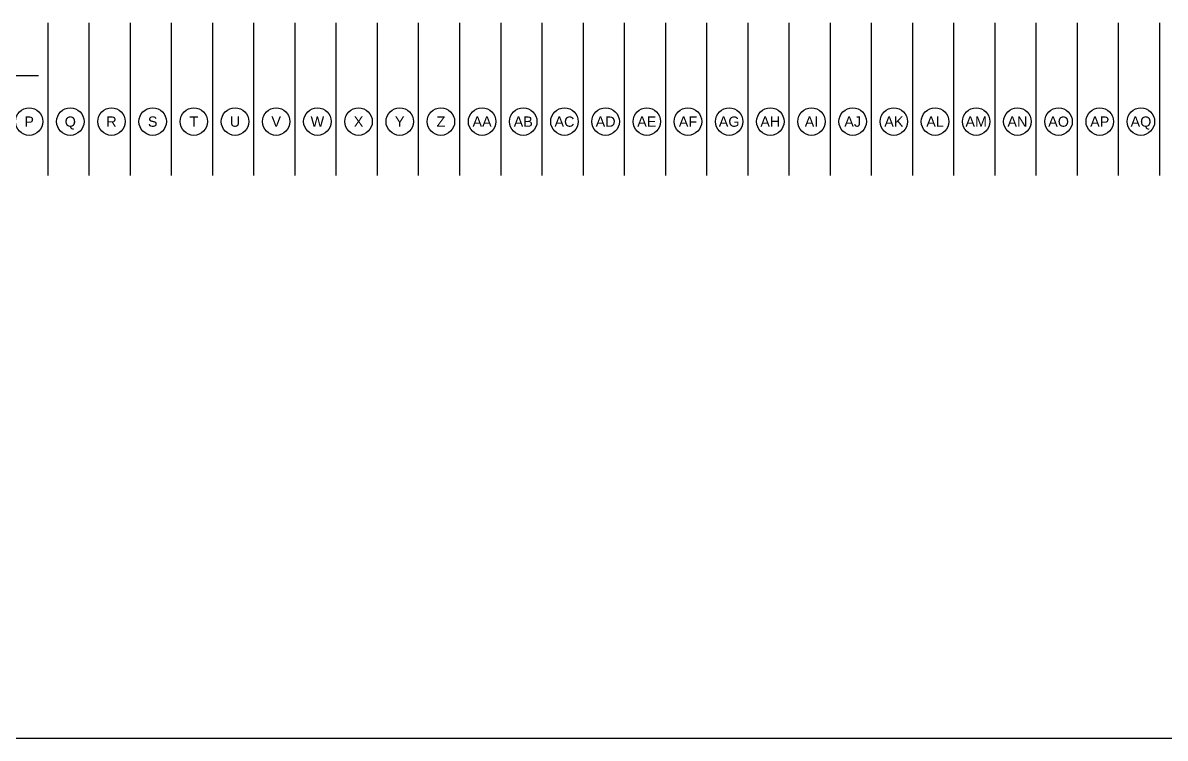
# Model space of a CAD drawing. Header units: inches. Extents: x 271316 to 275987, y 273433 to 275617.
# Drawn here: x 271912 to 272577, y 273608 to 274025 of the extents above; entities that cross this region are included whole.
import ezdxf
from ezdxf.enums import TextEntityAlignment as Align

# ---------------------------------------------------------------- set-up
doc = ezdxf.new("R2010")
doc.units = ezdxf.units.IN
doc.header["$LTSCALE"] = 48
doc.header["$MEASUREMENT"] = 0
doc.layers.add('A-ANNO-TEXT-VNSNY', color=4, linetype='Continuous')
doc.layers.add('A-FLOR-TILE', color=8, linetype='Continuous')
doc.styles.add('BLTEXT', font='arial.ttf', dxfattribs={"height": 6})

# ---------------------------------------------------------------- blocks, each defined once
blk = doc.blocks.new('DOORNUM')
at = {"linetype": 'Continuous'}
blk.add_circle((0, 0), 8, dxfattribs=at)
at = {"linetype": 'Continuous', "style": 'BLTEXT'}
blk.add_attdef('DOORNUM', text='', height=6, dxfattribs=at).set_placement((0, 0), align=Align.MIDDLE_CENTER)

msp = doc.modelspace()

# ---------------------------------------------------------------- linework, layer by layer
at = {"layer": 'A-FLOR-TILE'}
for p, q in [((271926.135, 274024.8162), (271926.135, 273935.8461)), ((271926.135, 274024.8162), (271926.135, 273935.8461)), ((271926.135, 274024.8162), (271926.135, 273935.8461)), ((271950.135, 274024.8162), (271950.135, 273935.8461)), ((271950.135, 274024.8162), (271950.135, 273935.8461)), ((271974.135, 274024.8162), (271974.135, 273935.8461)), ((271974.135, 274024.8162), (271974.135, 273935.8461)), ((271998.135, 274024.8162), (271998.135, 273935.8461)), ((271998.135, 274024.8162), (271998.135, 273935.8461)), ((271998.135, 274024.8162), (271998.135, 273935.8461)), ((272022.135, 274024.8162), (272022.135, 273935.8461)), ((272046.135, 274024.8162), (272046.135, 273935.8461)), ((272070.135, 274024.8162), (272070.135, 273935.8461)), ((272094.135, 274024.8162), (272094.135, 273935.8461)), ((272118.135, 274024.8162), (272118.135, 273935.8461)), ((272142.135, 274024.8162), (272142.135, 273935.8461)), ((272166.135, 274024.8162), (272166.135, 273935.8461)), ((272190.135, 274024.8162), (272190.135, 273935.8461)), ((272190.135, 274024.8162), (272190.135, 273935.8461)), ((272214.135, 274024.8162), (272214.135, 273935.8461)), ((272238.135, 274024.8162), (272238.135, 273935.8461)), ((272262.135, 274024.8162), (272262.135, 273935.8461)), ((272286.135, 274024.8162), (272286.135, 273935.8461)), ((272286.135, 274024.8162), (272286.135, 273935.8461)), ((272310.135, 274024.8162), (272310.135, 273935.8461)), ((272334.135, 274024.8162), (272334.135, 273935.8461)), ((272358.135, 274024.8162), (272358.135, 273935.8461)), ((272382.135, 274024.8162), (272382.135, 273935.8461)), ((272382.135, 274024.8162), (272382.135, 273935.8461)), ((272406.135, 274024.8162), (272406.135, 273935.8461)), ((272430.135, 274024.8162), (272430.135, 273935.8461)), ((272454.135, 274024.8162), (272454.135, 273935.8461)), ((272478.135, 274024.8162), (272478.135, 273935.8461)), ((272478.135, 274024.8162), (272478.135, 273935.8461)), ((272502.135, 274024.8162), (272502.135, 273935.8461)), ((272526.135, 274024.8162), (272526.135, 273935.8461)), ((272550.135, 274024.8162), (272550.135, 273935.8461)), ((272574.135, 274024.8162), (272574.135, 273935.8461)), ((271920.678, 273993.8698), (271825.739, 273993.8698)), ((271920.678, 273993.8698), (271825.739, 273993.8698))]:
    msp.add_line(p, q, dxfattribs=at)
at = {"layer": 'DEFPOINTS'}
msp.add_lwpolyline([(272869.4956, 275617.4753), (271507.9067, 275617.4753), (271507.9067, 273607.6237), (272869.4956, 273607.6237)], close=True, dxfattribs=at)

# ---------------------------------------------------------------- block references
at = {"layer": 'A-ANNO-TEXT-VNSNY'}
for p, values in [((271915.306, 273967.2014), {'DOORNUM': 'P'}), ((271939.306, 273967.2014), {'DOORNUM': 'Q'}), ((271963.306, 273967.2014), {'DOORNUM': 'R'}), ((271987.306, 273967.2014), {'DOORNUM': 'S'}), ((272011.306, 273967.2014), {'DOORNUM': 'T'}), ((272035.306, 273967.2014), {'DOORNUM': 'U'}), ((272059.306, 273967.2014), {'DOORNUM': 'V'}), ((272083.306, 273967.2014), {'DOORNUM': 'W'}), ((272107.306, 273967.2014), {'DOORNUM': 'X'}), ((272131.306, 273967.2014), {'DOORNUM': 'Y'}), ((272155.306, 273967.2014), {'DOORNUM': 'Z'}), ((272179.306, 273967.2014), {'DOORNUM': 'AA'}), ((272203.306, 273967.2014), {'DOORNUM': 'AB'}), ((272227.306, 273967.2014), {'DOORNUM': 'AC'}), ((272251.306, 273967.2014), {'DOORNUM': 'AD'}), ((272275.306, 273967.2014), {'DOORNUM': 'AE'}), ((272299.306, 273967.2014), {'DOORNUM': 'AF'}), ((272323.306, 273967.2014), {'DOORNUM': 'AG'}), ((272347.306, 273967.2014), {'DOORNUM': 'AH'}), ((272371.306, 273967.2014), {'DOORNUM': 'AI'}), ((272395.306, 273967.2014), {'DOORNUM': 'AJ'}), ((272419.306, 273967.2014), {'DOORNUM': 'AK'}), ((272443.306, 273967.2014), {'DOORNUM': 'AL'}), ((272467.306, 273967.2014), {'DOORNUM': 'AM'}), ((272491.306, 273967.2014), {'DOORNUM': 'AN'}), ((272515.306, 273967.2014), {'DOORNUM': 'AO'}), ((272539.306, 273967.2014), {'DOORNUM': 'AP'}), ((272563.306, 273967.2014), {'DOORNUM': 'AQ'})]:
    msp.add_blockref('DOORNUM', p, dxfattribs=at).add_auto_attribs(values)

doc.saveas('drawing.dxf')
